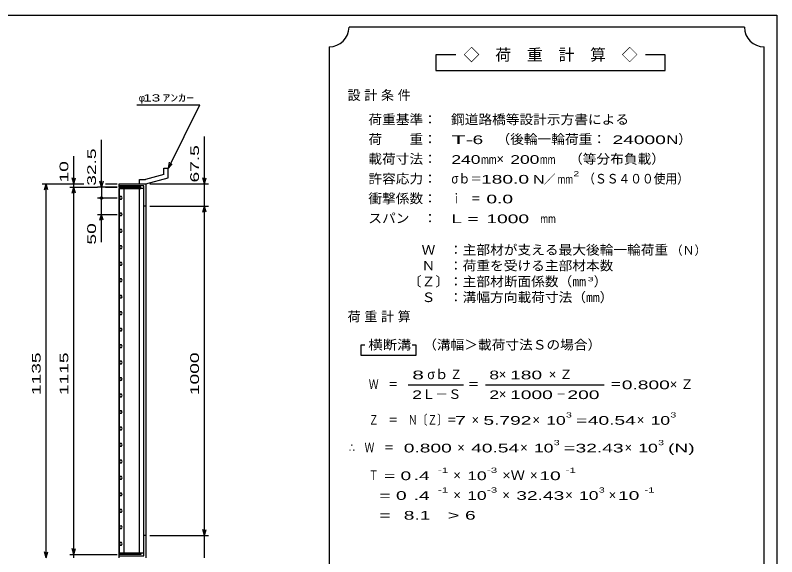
# Model space of a CAD drawing. Units: millimetres, scale not verified. Extents: x -2184 to 2083, y -1539 to 1258.
# Drawn here: x -228 to 2083, y -386 to 1258 of the extents above; entities that cross this region are included whole.
import ezdxf
from ezdxf.enums import TextEntityAlignment as Align

# ---------------------------------------------------------------- set-up
doc = ezdxf.new("R2010")
doc.units = ezdxf.units.MM
doc.header["$LTSCALE"] = 12
for name, color, linetype, lineweight in [('0_2', 150, 'Continuous', 25), ('16', 3, 'Continuous', 25), ('19', 6, 'Continuous', 25), ('22', 2, 'Continuous', 25)]:
    doc.layers.add(name, color=color, linetype=linetype, lineweight=lineweight)
doc.styles.add('ベクトル', font='')
doc.styles.get('ベクトル').set_extended_font_data('ベクトル')

msp = doc.modelspace()

# ---------------------------------------------------------------- linework, layer by layer
at = {"layer": '0_2'}
for p, q in [((-2068.8, 1258.2), (2083.2, 1258.2)), ((2083.2, 1258.2), (2083.2, -1381.8))]:
    msp.add_line(p, q, dxfattribs=at)
at = {"layer": '16'}
for p, q in [((86.8, -374.2), (86.8, 731.8)), ((86.8, 731.8), (87.5, 731.8)), ((152.5, 736.3), (87.5, 736.3)), ((87.5, 736.3), (87.5, 731.8)), ((87.5, 731.8), (152.5, 731.8)), ((87.5, 731.8), (87.5, -374.2)), ((162.5, 731.8), (87.5, 731.8)), ((101, 731.8), (101, -374.2)), ((149, -374.2), (149, 731.8)), ((152.5, 731.8), (152.5, 736.3)), ((162.5, -374.2), (162.5, 731.8)), ((89.72, 707.68), (87.5, 703.76)), ((87.5, 703.76), (89.78, 699.89)), ((94.22, 707.71), (89.72, 707.68)), ((89.78, 699.89), (94.28, 699.92)), ((96.5, 703.8), (94.22, 707.71)), ((94.28, 699.92), (96.5, 703.84)), ((89.72, 657.68), (87.5, 653.76)), ((87.5, 653.76), (89.78, 649.89)), ((94.22, 657.71), (89.72, 657.68)), ((89.78, 649.89), (94.28, 649.92)), ((96.5, 653.8), (94.22, 657.71)), ((94.28, 649.92), (96.5, 653.84)), ((89.72, 607.68), (87.5, 603.76)), ((87.5, 603.76), (89.78, 599.89)), ((94.22, 607.71), (89.72, 607.68)), ((96.5, 603.8), (94.22, 607.71)), ((94.28, 599.92), (96.5, 603.84)), ((89.78, 599.89), (94.28, 599.92)), ((89.72, 557.68), (87.5, 553.76)), ((94.22, 557.71), (89.72, 557.68)), ((96.5, 553.8), (94.22, 557.71)), ((87.5, 553.76), (89.78, 549.89)), ((89.78, 549.89), (94.28, 549.92)), ((94.28, 549.92), (96.5, 553.84)), ((89.72, 507.68), (87.5, 503.76)), ((87.5, 503.76), (89.78, 499.89)), ((94.22, 507.71), (89.72, 507.68)), ((89.78, 499.89), (94.28, 499.92)), ((96.5, 503.8), (94.22, 507.71)), ((94.28, 499.92), (96.5, 503.84)), ((89.72, 457.68), (87.5, 453.76)), ((87.5, 453.76), (89.78, 449.89)), ((94.22, 457.71), (89.72, 457.68)), ((89.78, 449.89), (94.28, 449.92)), ((96.5, 453.8), (94.22, 457.71)), ((94.28, 449.92), (96.5, 453.84)), ((89.72, 407.68), (87.5, 403.76)), ((87.5, 403.76), (89.78, 399.89)), ((94.22, 407.71), (89.72, 407.68)), ((89.78, 399.89), (94.28, 399.92)), ((96.5, 403.8), (94.22, 407.71)), ((94.28, 399.92), (96.5, 403.84)), ((89.72, 357.68), (87.5, 353.76)), ((87.5, 353.76), (89.78, 349.89)), ((94.22, 357.71), (89.72, 357.68)), ((89.78, 349.89), (94.28, 349.92)), ((96.5, 353.8), (94.22, 357.71)), ((94.28, 349.92), (96.5, 353.84)), ((89.72, 307.68), (87.5, 303.76)), ((87.5, 303.76), (89.78, 299.89)), ((94.22, 307.71), (89.72, 307.68)), ((96.5, 303.8), (94.22, 307.71)), ((94.28, 299.92), (96.5, 303.84)), ((89.78, 299.89), (94.28, 299.92)), ((89.72, 257.68), (87.5, 253.76)), ((94.22, 257.71), (89.72, 257.68)), ((96.5, 253.8), (94.22, 257.71)), ((87.5, 253.76), (89.78, 249.89)), ((89.78, 249.89), (94.28, 249.92)), ((94.28, 249.92), (96.5, 253.84)), ((89.72, 207.68), (87.5, 203.76)), ((87.5, 203.76), (89.78, 199.89)), ((94.22, 207.71), (89.72, 207.68)), ((89.78, 199.89), (94.28, 199.92)), ((96.5, 203.8), (94.22, 207.71)), ((94.28, 199.92), (96.5, 203.84)), ((89.72, 157.68), (87.5, 153.76)), ((87.5, 153.76), (89.78, 149.89)), ((94.22, 157.71), (89.72, 157.68)), ((89.78, 149.89), (94.28, 149.92)), ((96.5, 153.8), (94.22, 157.71)), ((94.28, 149.92), (96.5, 153.84)), ((89.72, 107.68), (87.5, 103.76)), ((87.5, 103.76), (89.78, 99.89)), ((94.22, 107.71), (89.72, 107.68)), ((89.78, 99.89), (94.28, 99.92)), ((96.5, 103.8), (94.22, 107.71)), ((94.28, 99.92), (96.5, 103.84)), ((89.72, 57.68), (87.5, 53.76)), ((87.5, 53.76), (89.78, 49.89)), ((94.22, 57.71), (89.72, 57.68)), ((89.78, 49.89), (94.28, 49.92)), ((96.5, 53.8), (94.22, 57.71)), ((94.28, 49.92), (96.5, 53.84)), ((89.72, 7.68), (87.5, 3.76)), ((87.5, 3.76), (89.78, -0.11)), ((94.22, 7.71), (89.72, 7.68)), ((96.5, 3.8), (94.22, 7.71)), ((94.28, -0.08), (96.5, 3.84)), ((89.78, -0.11), (94.28, -0.08)), ((89.72, -42.32), (87.5, -46.24)), ((94.22, -42.29), (89.72, -42.32)), ((96.5, -46.2), (94.22, -42.29)), ((94.28, -50.08), (96.5, -46.16)), ((87.5, -46.24), (89.78, -50.11)), ((89.78, -50.11), (94.28, -50.08)), ((89.72, -92.32), (87.5, -96.24)), ((94.22, -92.29), (89.72, -92.32)), ((96.5, -96.2), (94.22, -92.29)), ((87.5, -96.24), (89.78, -100.11)), ((89.78, -100.11), (94.28, -100.08)), ((94.28, -100.08), (96.5, -96.16)), ((89.72, -142.32), (87.5, -146.24)), ((87.5, -146.24), (89.78, -150.11)), ((94.22, -142.29), (89.72, -142.32)), ((89.78, -150.11), (94.28, -150.08)), ((96.5, -146.2), (94.22, -142.29)), ((94.28, -150.08), (96.5, -146.16)), ((89.72, -192.32), (87.5, -196.24)), ((87.5, -196.24), (89.78, -200.11)), ((94.22, -192.29), (89.72, -192.32)), ((89.78, -200.11), (94.28, -200.08)), ((96.5, -196.2), (94.22, -192.29)), ((94.28, -200.08), (96.5, -196.16)), ((89.72, -242.32), (87.5, -246.24)), ((87.5, -246.24), (89.78, -250.11)), ((94.22, -242.29), (89.72, -242.32)), ((89.78, -250.11), (94.28, -250.08)), ((96.5, -246.2), (94.22, -242.29)), ((94.28, -250.08), (96.5, -246.16)), ((89.72, -292.32), (87.5, -296.24)), ((87.5, -296.24), (89.78, -300.11)), ((94.22, -292.29), (89.72, -292.32)), ((89.78, -300.11), (94.28, -300.08)), ((96.5, -296.2), (94.22, -292.29)), ((94.28, -300.08), (96.5, -296.16)), ((89.72, -342.32), (87.5, -346.24)), ((87.5, -346.24), (89.78, -350.11)), ((94.22, -342.29), (89.72, -342.32)), ((96.5, -346.2), (94.22, -342.29)), ((94.28, -350.08), (96.5, -346.16)), ((89.78, -350.11), (94.28, -350.08)), ((87.5, -374.2), (86.8, -374.2)), ((87.5, -374.2), (152.5, -374.2)), ((87.5, -378.7), (87.5, -374.2)), ((87.5, -374.2), (162.5, -374.2)), ((152.5, -378.7), (87.5, -378.7)), ((152.5, -374.2), (152.5, -378.7))]:
    msp.add_line(p, q, dxfattribs=at)
at = {"layer": '19'}
for p, q in [((223.11, 794.42), (236.11, 794.42)), ((223.11, 774.4), (223.11, 794.42)), ((236.11, 764.42), (236.11, 794.42)), ((223.11, 774.4), (166.78, 759.31)), ((168.5, 746.3), (236.11, 764.42)), ((87.5, 736.3), (87.5, 746.3)), ((87.5, 746.3), (168.5, 746.3)), ((162.5, 740.3), (87.5, 740.3)), ((148.49, 759.31), (166.78, 759.31)), ((148.49, 746.31), (148.49, 759.31)), ((148.5, 746.3), (168.5, 746.3)), ((162.5, -382.7), (162.5, 740.3)), ((168.5, 746.3), (168.5, -388.7)), ((168.5, 678.8), (162.5, 678.8)), ((168.5, -321.2), (162.5, -321.2)), ((87.5, -388.7), (87.5, -378.7)), ((87.5, -382.7), (162.5, -382.7))]:
    msp.add_line(p, q, dxfattribs=at)
at = {"layer": '22', "color": 4}
for p, q in [((1984.8, 1222.2), (784.8, 1222.2)), ((724.8, 1162.2), (724.8, -697.8)), ((2044.8, -697.8), (2044.8, 1162.2)), ((1108.8, 1138.2), (1048.8, 1138.2)), ((1048.8, 1138.2), (1048.8, 1090.2)), ((1744.8, 1138.2), (1684.8, 1138.2)), ((1744.8, 1090.2), (1744.8, 1138.2)), ((1048.8, 1090.2), (1744.8, 1090.2)), ((140.5, 986.3), (332.5, 986.3)), ((236.5, 794.3), (332.5, 986.3)), ((33.5, 736.3), (33.5, 880.3)), ((346.1, 746.3), (346.1, 890.3)), ((-50.5, 746.3), (-50.5, 830.3)), ((236.5, 794.3), (240.1, 811.82)), ((236.5, 794.3), (248.5, 807.5)), ((-50.5, 746.3), (-55.3, 764.3)), ((-50.5, 746.3), (-45.7, 764.3)), ((346.1, 746.3), (341.3, 764.3)), ((346.1, 746.3), (350.9, 764.3)), ((-146.5, 746.3), (-20.5, 746.3)), ((-139.3, 728.3), (-134.5, 746.3)), ((-129.7, 728.3), (-134.5, 746.3)), ((-134.5, -388.7), (-134.5, 746.3)), ((-62.5, 746.3), (-20.5, 746.3)), ((-50.5, 736.3), (-50.5, 746.3)), ((33.5, 736.3), (28.7, 754.3)), ((38.3, 754.3), (33.5, 736.3)), ((45.5, 746.3), (81.5, 746.3)), ((45.5, 746.3), (81.5, 746.3)), ((180.5, 746.3), (358.1, 746.3)), ((346.1, 678.8), (346.1, 746.3)), ((-62.5, 736.3), (21.5, 736.3)), ((-55.3, 718.3), (-50.5, 736.3)), ((-45.7, 718.3), (-50.5, 736.3)), ((-50.5, -378.7), (-50.5, 736.3)), ((81.5, 736.3), (21.5, 736.3)), ((33.5, 736.3), (33.5, 703.8)), ((45.5, 736.3), (81.5, 736.3)), ((21.5, 703.8), (81.5, 703.8)), ((33.5, 653.8), (33.5, 703.8)), ((180.5, 678.8), (358.1, 678.8)), ((341.3, 660.8), (346.1, 678.8)), ((350.9, 660.8), (346.1, 678.8)), ((346.1, -321.2), (346.1, 678.8)), ((21.5, 653.8), (81.5, 653.8)), ((28.7, 635.8), (33.5, 653.8)), ((38.3, 635.8), (33.5, 653.8)), ((33.5, 569.8), (33.5, 653.8)), ((832.8, 256.2), (820.8, 256.2)), ((820.8, 256.2), (820.8, 226.2)), ((988.8, 256.2), (976.8, 256.2)), ((988.8, 226.2), (988.8, 256.2)), ((820.8, 226.2), (988.8, 226.2)), ((964.8, 136.2), (1132.8, 136.2)), ((1198.8, 136.2), (1558.8, 136.2)), ((180.5, -321.2), (358.1, -321.2)), ((346.1, -321.2), (341.3, -303.2)), ((346.1, -321.2), (350.9, -303.2)), ((346.1, -388.7), (346.1, -321.2)), ((-50.5, -378.7), (-55.3, -360.7)), ((-50.5, -378.7), (-45.7, -360.7)), ((-134.5, -388.7), (-139.3, -370.7)), ((-134.5, -388.7), (-129.7, -370.7)), ((-62.5, -378.7), (81.5, -378.7)), ((-50.5, -388.7), (-50.5, -378.7))]:
    msp.add_line(p, q, dxfattribs=at)
msp.add_circle((33.5, 703.8), 3.6, dxfattribs=at)
for centre, start, end in [((724.8, 1222.2), 270, 0), ((2044.8, 1222.2), 180, 270)]:
    msp.add_arc(centre, 60, start, end, dxfattribs=at)

# ---------------------------------------------------------------- texts
at = {"layer": '22', "style": 'ベクトル'}
for s, height, p in [('◇\u3000荷\u3000重\u3000計\u3000算\u3000◇', 35.19, (1132.8, 1138.2)), ('φ', 21.99, (146.5, 1007.3)), ('）', 29.03, (1784.4, 882)), ('×', 29.03, (1232.4, 822)), ('／', 26.39, (1375.8, 760.2)), ('（Ｎ）', 26.39, (1761.6, 544.2)), ('）', 29.03, (1527.6, 450)), ('σｂ', 29.03, (1022.4, 168)), ('×', 29.03, (1239.6, 168)), ('Ｌ－Ｓ', 29.03, (1006.8, 108)), ('×', 29.03, (1239.6, 108)), ('×', 29.03, (1156.8, 30)), ('×', 29.03, (1341.6, 30)), ('×', 29.03, (1658.4, 30)), ('×', 29.03, (1113.6, -54)), ('×', 29.03, (1304.4, -54)), ('×', 29.03, (1621.2, -54)), ('×', 29.03, (1101.6, -138)), ('×', 29.03, (1334.4, -138)), ('×', 29.03, (1101.6, -198)), ('×', 29.03, (1250.4, -198)), ('×', 29.03, (1441.2, -198)), ('×', 29.03, (1573.2, -198))]:
    msp.add_text(s, height=height, dxfattribs=at).set_placement(p, align=Align.MIDDLE_LEFT)
for s, height, width, p in [(' 13 ', 21.99, 1.6, (146.5, 1007.3)), ('ｱﾝｶｰ', 21.99, 1.6, (218.5, 1007.3)), ('荷重基準：\u3000', 29.03, 1.05, (843.6, 942)), ('鋼道路橋等設計示方書による', 29.03, 1.05, (1094.4, 942)), ('荷\u3000\u3000重：\u3000', 29.03, 1.05, (843.6, 882)), ('T-', 26.39, 2, (1095.6, 880.2)), (' 6 ', 26.39, 1.65, (1143.6, 880.2)), ('（後輪一輪荷重：', 29.03, 1.05, (1232.4, 882)), (' 24000', 26.39, 1.65, (1568.4, 880.2)), ('N', 26.39, 1.4, (1748.4, 880.2)), ('載荷寸法：\u3000', 29.03, 1.05, (843.6, 822)), ('240', 26.39, 1.5, (1095.6, 820.2)), ('200', 26.39, 1.5, (1274.4, 820.2)), ('\u3000（等分布負載）', 29.03, 1.05, (1411.2, 822)), ('mm', 26.39, 0.8, (1185.6, 820.2)), ('mm', 26.39, 0.8, (1364.4, 820.2)), ('許容応力：\u3000', 29.03, 1.05, (843.6, 762)), ('σｂ＝', 29.03, 0.9, (1095.6, 762)), ('180.0', 26.39, 1.65, (1185.6, 760.2)), ('N', 26.39, 1.4, (1342.8, 760.2)), ('mm', 26.39, 0.8, (1417.8, 760.2)), ('2', 15.84, 1.5, (1465.8, 777)), ('（ＳＳ４００使用）', 29.03, 0.9, (1495.8, 762)), ('衝撃係数：\u3000', 29.03, 1.05, (843.6, 702)), ('ｉ\u3000＝', 29.03, 0.75, (1095.6, 702)), (' 0.0', 26.39, 1.65, (1185.6, 700.2)), ('スパン\u3000：\u3000', 29.03, 1.05, (843.6, 642)), ('L =', 26.39, 1.65, (1095.6, 640.2)), (' 1000 ', 26.39, 1.65, (1185.6, 640.2)), ('mm', 26.39, 0.8, (1365.6, 640.2)), ('\u3000Ｗ\u3000：主部材が支える最大後輪一輪荷重', 29.03, 1.05, (963.6, 546)), ('\u3000Ｎ\u3000：荷重を受ける主部材本数', 29.03, 1.05, (963.6, 498)), ('〔Ｚ〕：主部材断面係数（㎜', 29.03, 1.05, (963.6, 450)), ('3', 13.2, 1.8, (1509.6, 457.2)), ('\u3000Ｓ\u3000：溝幅方向載荷寸法（㎜）', 29.03, 1.05, (963.6, 402)), ('\u3000（溝幅＞載荷寸法Ｓの場合）', 29.03, 1.05, (968.4, 258)), ('横断溝', 29.03, 1.1, (843.6, 258)), ('8', 26.39, 1.8, (976.8, 166.2)), ('Ｚ', 29.03, 0.9, (1092, 168)), ('8', 26.39, 1.5, (1210.8, 166.2)), (' 180 ', 26.39, 1.65, (1257.6, 166.2)), ('Ｗ\u3000＝', 29.03, 0.75, (844.8, 138)), ('＝', 29.03, 0.9, (1144.8, 138)), ('＝', 29.03, 0.9, (1576.8, 138)), ('0.800', 26.39, 1.65, (1612.8, 136.2)), ('2', 26.39, 1.5, (976.8, 106.2)), ('2', 26.39, 1.5, (1210.8, 106.2)), (' 1000 ', 26.39, 1.65, (1257.6, 106.2)), (' 200 ', 26.39, 1.65, (1431.6, 106.2)), ('－', 29.03, 0.75, (1413.6, 108)), ('Ｚ\u3000＝\u3000Ｎ〔Ｚ〕＝', 29.03, 0.75, (844.8, 30)), ('3', 15.84, 1.5, (1443.6, 45)), ('3', 15.84, 1.5, (1760.4, 45)), (' 7 ', 26.39, 1.65, (1090.8, 28.2)), ('5.792', 26.39, 1.65, (1192.8, 28.2)), ('10', 26.39, 1.5, (1383.6, 28.2)), ('=', 26.39, 1.7, (1473.6, 28.2)), ('40.54', 26.39, 1.65, (1509.6, 28.2)), ('10', 26.39, 1.5, (1700.4, 28.2)), ('∴\u3000Ｗ\u3000＝', 29.03, 0.75, (784.8, -54)), (' 0.800', 26.39, 1.65, (934.8, -55.8)), ('40.54', 26.39, 1.65, (1155.6, -55.8)), ('10', 26.39, 1.5, (1346.4, -55.8)), ('3', 15.84, 1.5, (1406.4, -39)), ('32.43', 26.39, 1.65, (1472.4, -55.8)), ('10', 26.39, 1.5, (1663.2, -55.8)), ('3', 15.84, 1.5, (1723.2, -39)), ('(N)', 26.39, 1.65, (1753.2, -55.8)), ('=', 26.39, 1.7, (1436.4, -55.8)), ('-1', 15.84, 1.65, (1054.8, -123)), ('-3', 15.84, 1.65, (1203.6, -123)), ('-1', 15.84, 1.65, (1442.4, -123)), ('Ｔ', 29.03, 0.75, (844.8, -138)), (' = 0', 26.39, 1.65, (874.8, -139.8)), (' .4 ', 26.39, 1.65, (964.8, -139.8)), ('10', 26.39, 1.5, (1143.6, -139.8)), ('×Ｗ', 29.03, 1.1, (1250.4, -138)), (' 10 ', 26.39, 1.65, (1346.4, -139.8)), ('-1', 15.84, 1.65, (1054.8, -183)), ('-3', 15.84, 1.65, (1203.6, -183)), ('3', 15.84, 1.5, (1543.2, -183)), ('-1', 15.84, 1.65, (1681.2, -183)), ('  = 0', 26.39, 1.65, (844.8, -199.8)), (' .4 ', 26.39, 1.65, (964.8, -199.8)), ('10', 26.39, 1.5, (1143.6, -199.8)), ('32.43', 26.39, 1.65, (1292.4, -199.8)), ('10', 26.39, 1.5, (1483.2, -199.8)), (' 10 ', 26.39, 1.65, (1585.2, -199.8)), ('  =', 26.39, 1.65, (844.8, -259.8)), (' 8.1', 26.39, 1.65, (934.8, -259.8)), ('>', 26.39, 1.7, (1084.8, -259.8)), (' 6 ', 26.39, 1.65, (1120.8, -259.8))]:
    msp.add_text(s, height=height, dxfattribs=dict(at, width=width)).set_placement(p, align=Align.MIDDLE_LEFT)
at = {"layer": '22', "style": 'ベクトル', "width": 1.65}
for s, p in [(' 67.5 ', (316.1, 734.3)), (' 32.5 ', (3.5, 724.3)), (' 10 ', (-80.5, 734.3)), (' 50 ', (3.5, 545.8)), (' 1135 ', (-164.5, 88.8)), (' 1115 ', (-80.5, 88.8)), (' 1000 ', (316.1, 88.8))]:
    msp.add_text(s, height=26.39, rotation=90, dxfattribs=at).set_placement(p, align=Align.MIDDLE_LEFT)
at = {"layer": '22', "char_height": 29.03, "attachment_point": 4, "style": 'ベクトル'}
for s, insert in [('\\T1.28;設計条件', (780.6, 1014)), ('\\T1.28;荷重計算', (780.6, 342)), ('\\T1.42;×Ｚ', (1391.4, 168)), ('\\T1.42;×Ｚ', (1758.6, 138))]:
    msp.add_mtext(s, dxfattribs=dict(at, insert=insert))

doc.saveas('drawing.dxf')
